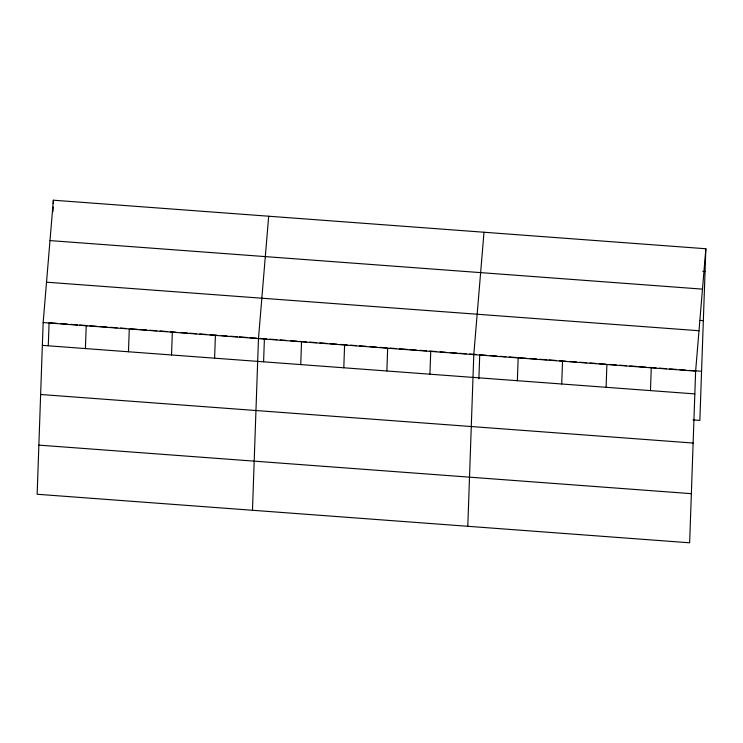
<?xml version="1.0" encoding="UTF-8"?>
<svg xmlns="http://www.w3.org/2000/svg" width="743" height="743" viewBox="0 0 743 743"><rect width="100%" height="100%" fill="white"/><g stroke="black" fill="none" stroke-linecap="round" stroke-linejoin="round"><path stroke-width="1.11" d="M43.15 322.573L37.15 494.253L689.643 542.799L695.634 371.119L705.85 248.747L53.357 200.201L43.15 322.573L695.634 371.119M48.276 345.671L49.084 322.75M52.967 211.597L53.124 207.037M53.245 203.619L53.357 200.201M85.417 348.569L86.207 325.778M128.474 351.773L129.273 328.982M171.54 354.978L172.339 332.186M214.606 358.172L215.405 335.39M252.471 510.274L258.471 338.594L268.678 216.222M263.598 361.692L264.406 338.762M300.739 364.581L301.528 341.799M343.795 367.785L344.594 345.003M386.862 370.989L387.66 348.207M429.928 374.193L430.726 351.411M467.793 526.295L473.793 354.615L483.999 232.243M478.882 378.809L479.727 354.782L486.554 355.293M517.36 380.704L518.159 357.912M561.727 384.001L562.525 361.219M606.102 387.307L606.892 364.516M650.469 390.604L651.267 367.813M705.85 248.747L699.85 420.427L693.033 419.916M702.776 271.362L705.051 271.529M49.985 240.583L702.479 289.129M699.925 320.409L703.342 320.67M46.512 282.191L699.005 330.737M50.218 322.834L57.016 323.335M60.415 323.586L67.214 324.097M70.613 324.347L77.411 324.858M79.677 325.025L87.609 325.61M89.875 325.778L96.683 326.288M100.082 326.539L106.881 327.05M110.28 327.301L117.078 327.802M120.477 328.062L126.143 328.48M130.675 328.815L137.474 329.325M139.74 329.493L146.538 329.994M149.947 330.254L156.745 330.756M160.144 331.006L166.943 331.517M170.342 331.768L176.007 332.186M180.54 332.53L187.338 333.031M189.604 333.198L196.403 333.709M199.802 333.96L206.61 334.461M210.009 334.721L216.807 335.223M221.34 335.557L227.005 335.985M230.404 336.235L237.203 336.746M239.469 336.913L247.4 337.498M249.667 337.666L256.474 338.176M259.874 338.427L266.672 338.938M270.071 339.189L276.87 339.69M280.269 339.95L285.934 340.368M290.467 340.703L297.265 341.213M299.531 341.381L306.33 341.882M309.738 342.142L316.537 342.644M319.936 342.894L326.734 343.405M330.133 343.656L336.932 344.158M340.331 344.418L347.13 344.919M350.529 345.17L356.194 345.597M359.593 345.848L366.401 346.349M369.8 346.609L376.599 347.111M379.998 347.362L386.797 347.873M390.196 348.123L395.861 348.551M399.26 348.801L407.192 349.386M409.458 349.554L416.256 350.064M419.665 350.315L426.463 350.826M429.863 351.077L436.661 351.578M440.06 351.838L445.726 352.256M450.258 352.591L457.056 353.101M459.323 353.269L466.121 353.77M469.52 354.03L476.328 354.532M489.962 355.544L496.788 356.055M500.206 356.306L505.89 356.733M509.308 356.984L516.134 357.494M519.543 357.745L526.369 358.256M529.778 358.507L536.604 359.018M540.022 359.268L546.848 359.779M549.123 359.946L555.95 360.457M559.358 360.708L566.185 361.219M569.602 361.469L576.429 361.98M579.837 362.231L586.664 362.742M590.081 362.993L595.765 363.42M599.183 363.671L606.009 364.181M609.418 364.432L616.244 364.943M619.662 365.194L626.488 365.705M629.897 365.955L636.723 366.466M638.999 366.633L645.825 367.144M649.233 367.395L656.06 367.906M659.478 368.156L666.304 368.667M669.712 368.918L676.539 369.429M679.956 369.68L685.64 370.107M689.058 370.358L701.568 371.286M42.351 345.365L694.835 393.901M40.633 394.496L693.126 443.042M38.868 445.122L691.352 493.668"/></g></svg>
